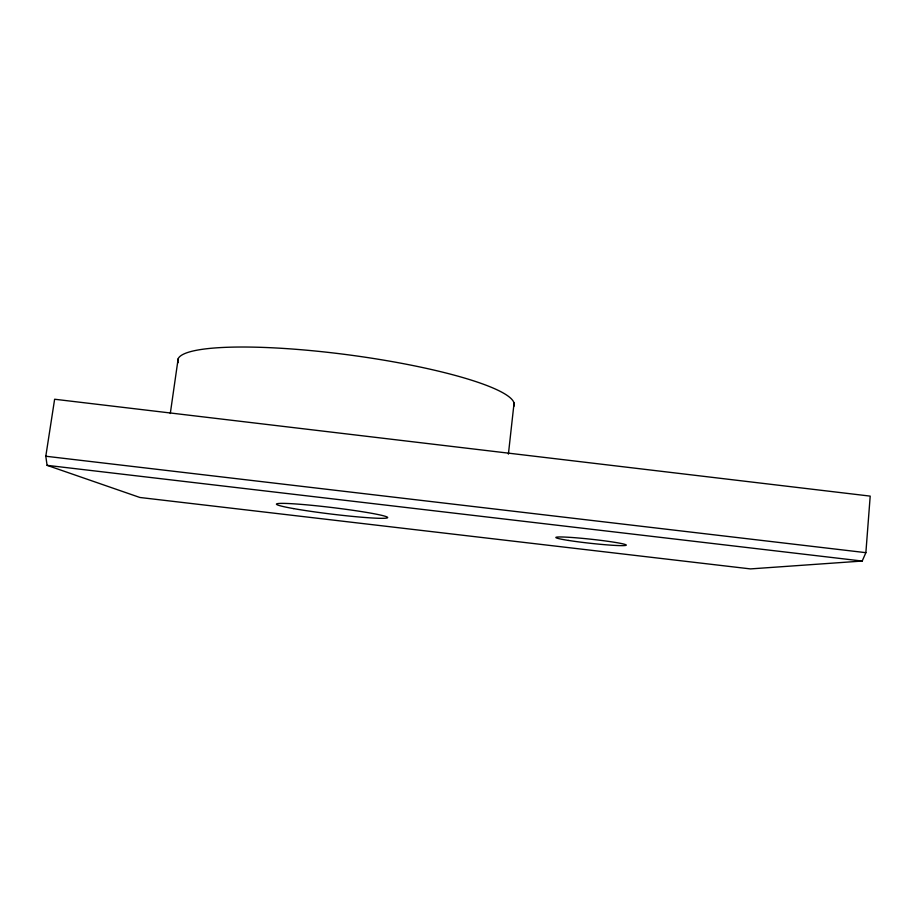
<?xml version="1.0" encoding="UTF-8"?>
<svg xmlns="http://www.w3.org/2000/svg" width="916" height="916" viewBox="0 0 916 916"><rect width="100%" height="100%" fill="white"/><g stroke="black" fill="none" stroke-linecap="round" stroke-linejoin="round"><path stroke-width="1.37" d="M865.872 552.669L870.2 496.117L54.628 399.239L45.8 456.237L47.082 465.339L139.896 497.48L750.467 568.905L862.196 561.05L865.872 552.669L45.8 456.237M508.403 454.141L514.082 402.937M170.296 413.505L178.139 358.935M47.082 465.339L862.196 561.05M178.105 362.679A169.7 27.766 7.6 0 1 347.507 354.732A169.7 27.766 7.6 0 1 513.693 406.532M293.509 508.586A56.025 3.286 6.9 0 0 385.911 518.17A56.025 3.286 6.9 0 0 316.135 505.758A56.025 3.286 6.9 0 0 293.509 508.586M568.504 540.44A35.312 2.05 6.2 0 0 625.685 545.421A35.312 2.05 6.2 0 0 579.198 538.07A35.312 2.05 6.2 0 0 568.504 540.44"/></g></svg>
